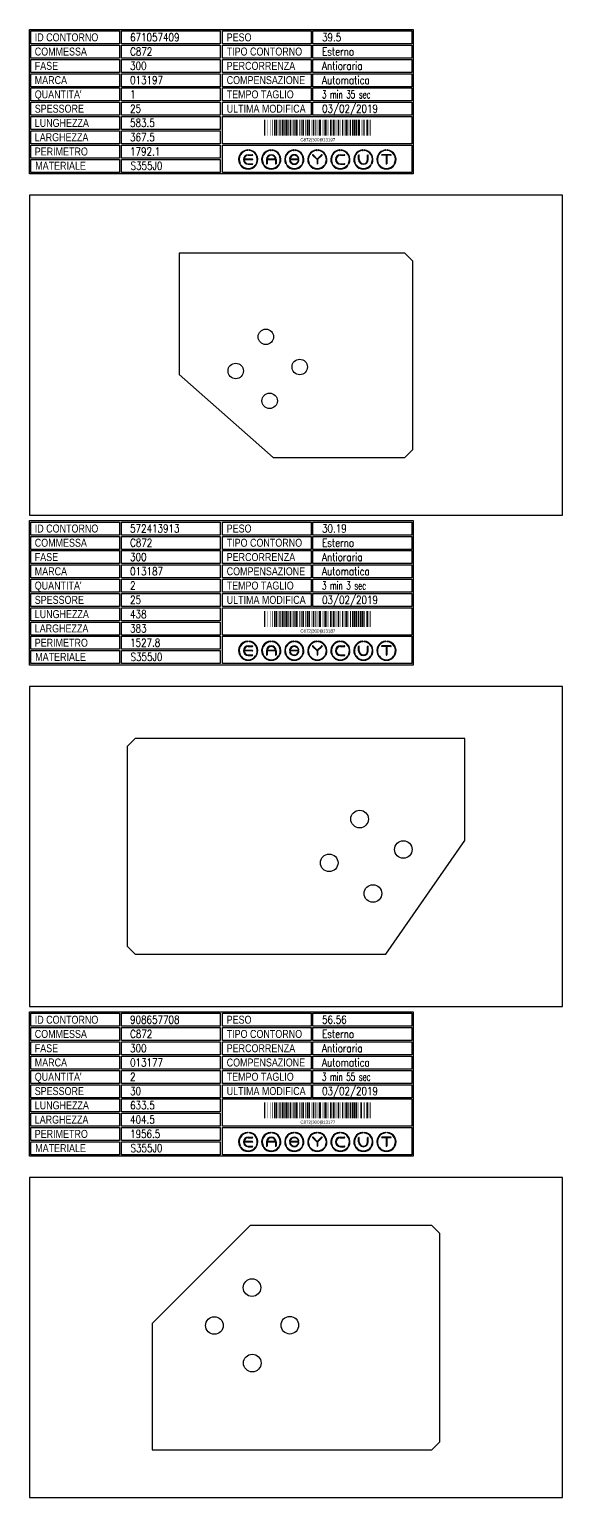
# Model space of a CAD drawing. Header units: millimetres. Extents: x 10000 to 53102, y 10000 to 35064.
# Drawn here: x 10000 to 11000, y 23412 to 26165 of the extents above; entities that cross this region are included whole.
import ezdxf
from ezdxf.enums import TextEntityAlignment as Align

# ---------------------------------------------------------------- set-up
doc = ezdxf.new("R2010")
doc.units = ezdxf.units.MM
doc.styles.add('EasyCutStyle', font='romans.shx', dxfattribs={"width": 0.8})
doc.styles.add('EasyCutStyle1', font='arial.ttf', dxfattribs={"width": 0.8})

# ---------------------------------------------------------------- blocks, each defined once
blk = doc.blocks.new('BlockShape01')
at = {"color": 253}
blk.add_lwpolyline([(0, 0), (720, 0), (720, -271), (0, -271)], close=True, dxfattribs=at)
at = {"color": 2}
for points in [[(3, -2.9), (169.3, -2.9), (169.3, -27.3), (3, -27.3)], [(3, -2.9), (169.3, -2.9), (169.3, -27.3), (3, -27.3)], [(361.9, -2.9), (528.3, -2.9), (528.3, -27.3), (361.9, -27.3)], [(3, -29.6), (169.3, -29.6), (169.3, -54), (3, -54)], [(361.9, -29.6), (528.3, -29.6), (528.3, -54), (361.9, -54)], [(3, -56.4), (169.3, -56.4), (169.3, -80.8), (3, -80.8)], [(361.9, -56.4), (528.3, -56.4), (528.3, -80.8), (361.9, -80.8)], [(3, -83.1), (169.3, -83.1), (169.3, -107.6), (3, -107.6)], [(3, -109.9), (169.3, -109.9), (169.3, -134.3), (3, -134.3)], [(361.9, -83.1), (528.3, -83.1), (528.3, -107.6), (361.9, -107.6)], [(361.9, -109.9), (528.3, -109.9), (528.3, -134.3), (361.9, -134.3)], [(3, -136.7), (169.3, -136.7), (169.3, -161.1), (3, -161.1)], [(361.9, -136.7), (528.3, -136.7), (528.3, -161.1), (361.9, -161.1)], [(3, -163.4), (169.3, -163.4), (169.3, -187.9), (3, -187.9)], [(3, -190.2), (169.3, -190.2), (169.3, -214.6), (3, -214.6)], [(3, -217), (169.3, -217), (169.3, -241.4), (3, -241.4)], [(3, -243.7), (169.3, -243.7), (169.3, -268.1), (3, -268.1)]]:
    blk.add_lwpolyline(points, close=True, dxfattribs=at)
at = {"color": 1}
for points in [[(172.7, -2.9), (358.1, -2.9), (358.1, -27.3), (172.7, -27.3)], [(531.6, -2.9), (717, -2.9), (717, -27.3), (531.6, -27.3)], [(172.7, -29.6), (358.1, -29.6), (358.1, -54), (172.7, -54)], [(531.6, -29.6), (717, -29.6), (717, -54), (531.6, -54)], [(172.7, -56.4), (358.1, -56.4), (358.1, -80.8), (172.7, -80.8)], [(531.6, -56.4), (717, -56.4), (717, -80.8), (531.6, -80.8)], [(172.7, -83.1), (358.1, -83.1), (358.1, -107.6), (172.7, -107.6)], [(172.7, -109.9), (358.1, -109.9), (358.1, -134.3), (172.7, -134.3)], [(531.6, -83.1), (717, -83.1), (717, -107.6), (531.6, -107.6)], [(531.6, -109.9), (717, -109.9), (717, -134.3), (531.6, -134.3)], [(172.7, -136.7), (358.1, -136.7), (358.1, -161.1), (172.7, -161.1)], [(531.6, -136.7), (717, -136.7), (717, -161.1), (531.6, -161.1)], [(172.7, -163.4), (358.1, -163.4), (358.1, -187.9), (172.7, -187.9)], [(361.9, -163.4), (717, -163.4), (717, -214.6), (361.9, -214.6)], [(172.7, -190.2), (358.1, -190.2), (358.1, -214.6), (172.7, -214.6)], [(172.7, -217), (358.1, -217), (358.1, -241.4), (172.7, -241.4)], [(361.9, -217), (717, -217), (717, -268.1), (361.9, -268.1)], [(172.7, -243.7), (358.1, -243.7), (358.1, -268.1), (172.7, -268.1)]]:
    blk.add_lwpolyline(points, close=True, dxfattribs=at)
at = {"color": 161, "style": 'EasyCutStyle1', "width": 0.8}
for s, p in [('ID CONTORNO', (10.1, -22.4)), ('PESO', (370, -22.4)), ('COMMESSA', (10.1, -49.1)), ('TIPO CONTORNO', (370, -49.1)), ('FASE', (10.1, -75.9)), ('PERCORRENZA', (370, -75.9)), ('MARCA', (10.1, -102.6)), ('COMPENSAZIONE', (370, -102.6)), ("QUANTITA'", (10.1, -129.4)), ('TEMPO TAGLIO', (370, -129.4)), ('SPESSORE', (10.1, -156.2)), ('ULTIMA MODIFICA', (370, -156.2)), ('LUNGHEZZA', (10.1, -182.9)), ('LARGHEZZA', (10.1, -209.7)), ('PERIMETRO', (10.1, -236.5)), ('MATERIALE', (11, -263.2))]:
    blk.add_text(s, height=15, dxfattribs=at).set_placement(p)
at = {"style": 'EasyCutStyle'}
for tag, p, width in [('IDSHAPE', (188.9, -22.4), 0.8), ('WEIGTHSHAPE', (548.8, -22.4), 0.8), ('ORDERSHAPE', (188.9, -49.1), 0.8), ('TYPESHAPE', (548.8, -49.1), 0.8), ('PHASESHAPE', (188.9, -75.9), 0.8), ('JOUSHAPE', (548.8, -75.9), 0.8), ('MKSHAPE', (188.9, -102.6), 0.8), ('COMPSHAPE', (548.8, -102.6), 0.8), ('QTASHAPE', (188.9, -129.4), 0.8), ('TIMECUTSHAPE', (548.8, -129.4), 0.65), ('TKSHAPE', (188.9, -156.2), 0.8), ('LASTMODIFYSHAPE', (548.8, -156.2), 0.8), ('LENGTHSHAPE', (188.9, -182.9), 0.8), ('HEIGHTSHAPE', (188.9, -209.7), 0.8), ('PERIMETERSHAPE', (188.9, -236.5), 0.8), ('MATSHAPE', (189.8, -263.2), 0.8)]:
    blk.add_attdef(tag, p, '', height=15, dxfattribs=dict(at, width=width))
blk = doc.blocks.new('Logo')
for color, points in [(140, [(-144.9, -7.2, -1), (-145.9, -7.6, -0.520567), (-131.2, 17.9, -1), (-131.1, 16.9, 0.520567)]), (256, [(-121.7, 0.5), (-137.5, 0.5, -0.394366), (-129.6, 7.9), (-121.7, 7.9, 1), (-121.7, 9), (-129.6, 9, 1), (-129.6, -9), (-121.7, -9, 1), (-121.7, -7.9), (-129.6, -7.9, -0.394366), (-137.5, -0.5), (-121.7, -0.5, 1)]), (140, [(-114.3, -7.2, 1), (-113.3, -7.6, 0.520567), (-128, 17.9, 0.916853), (-128.2, 16.9, 0.043377), (-128.1, 16.9, -0.520567)]), (140, [(-101.7, -7.2, -1), (-102.7, -7.6, -0.520567), (-88, 17.9, -1), (-87.9, 16.9, 0.520567)]), (140, [(-71.1, -7.2, 1), (-70.1, -7.6, 0.520567), (-84.8, 17.9, 1), (-84.9, 16.9, -0.520567)]), (140, [(-58.5, -7.2, -1), (-59.5, -7.6, -0.520567), (-44.8, 17.9, -1), (-44.7, 16.9, 0.520567)]), (256, [(-36.6, -0.5, -0.486114), (-35.5, -1.9, -0.776377), (-50.9, -2, 1), (-51.9, -2.3, 0.776377), (-34.5, -2.1, 0.486114), (-36.6, 0.5), (-49.8, 0.5, -0.486114), (-50.9, 1.9, -0.776377), (-35.5, 2, 1), (-34.5, 2.3, 0.776377), (-51.9, 2.1, 0.486114), (-49.8, -0.5)]), (140, [(-27.9, -7.2, 1), (-26.9, -7.6, 0.520567), (-41.6, 17.9, 1), (-41.7, 16.9, -0.520567)]), (140, [(-15.3, -7.2, -1), (-16.3, -7.6, -0.520567), (-1.6, 17.9, -1), (-1.5, 16.9, 0.520567)]), (256, [(0, 0.8), (-8.1, 8.8, 1), (-8.8, 8.1), (-0.5, -0.2), (-0.5, -7.9, 1), (0.5, -7.9), (0.5, -0.2), (8.8, 8.1, 1), (8.1, 8.8)]), (140, [(15.3, -7.2, 1), (16.3, -7.6, 0.520567), (1.6, 17.9, 1), (1.5, 16.9, -0.520567)]), (140, [(27.9, -7.2, -1), (26.9, -7.6, -0.520567), (41.6, 17.9, -1), (41.7, 16.9, 0.520567)]), (256, [(43.2, -9), (51.1, -9, 1), (51.1, -7.9), (43.2, -7.9, -1), (43.2, 7.9), (51.1, 7.9, 1), (51.1, 9), (43.2, 9, 1)]), (140, [(58.5, -7.2, 1), (59.5, -7.6, 0.520567), (44.8, 17.9, 1), (44.7, 16.9, -0.520567)]), (140, [(71.1, -7.2, -1), (70.1, -7.6, -0.520567), (84.8, 17.9, -1), (84.9, 16.9, 0.520567)]), (256, [(78.5, 0), (78.5, 7.9, 1), (77.4, 7.9), (77.4, 0, 1), (95.4, 0), (95.4, 7.9, 1), (94.3, 7.9), (94.3, 0, -1)]), (140, [(101.7, -7.2, 1), (102.7, -7.6, 0.520567), (88, 17.9, 1), (87.9, 16.9, -0.520567)]), (140, [(114.3, -7.2, -1), (113.3, -7.6, -0.520567), (128, 17.9, -1), (128.1, 16.9, 0.520567)]), (256, [(121.1, 9, 1), (121.1, 7.9), (129.1, 7.9), (129.1, -7.9, 1), (130.1, -7.9), (130.1, 7.9), (138.1, 7.9, 1), (138.1, 9)]), (140, [(144.9, -7.2, 1), (145.9, -7.6, 0.520567), (131.2, 17.9, 1), (131.1, 16.9, -0.520567)]), (140, [(-114.9, -10.3, 1), (-115.7, -9.7, -0.520567), (-143.5, -9.7, 1), (-144.3, -10.3, 0.520567)]), (140, [(-71.7, -10.3, 1), (-72.5, -9.7, -0.520567), (-100.3, -9.7, 1), (-101.1, -10.3, 0.520567)]), (140, [(-28.5, -10.3, 1), (-29.3, -9.7, -0.520567), (-57.1, -9.7, 1), (-57.9, -10.3, 0.520567)]), (140, [(14.7, -10.3, 1), (13.9, -9.7, -0.520567), (-13.9, -9.7, 1), (-14.7, -10.3, 0.520567)]), (140, [(57.9, -10.3, 1), (57.1, -9.7, -0.520567), (29.3, -9.7, 1), (28.5, -10.3, 0.520567)]), (140, [(101.1, -10.3, 1), (100.3, -9.7, -0.520567), (72.5, -9.7, 1), (71.7, -10.3, 0.520567)]), (140, [(144.3, -10.3, 1), (143.5, -9.7, -0.520567), (115.7, -9.7, 1), (114.9, -10.3, 0.520567)])]:
    blk.add_hatch(color=color).paths.add_polyline_path(points)
h = blk.add_hatch(color=256)
h.paths.add_polyline_path([(-78.5, -0.5), (-78.5, -7.9, 1), (-77.4, -7.9), (-77.4, 0, 1), (-95.4, 0), (-95.4, -7.9, 1), (-94.3, -7.9), (-94.3, -0.5)])
h.paths.add_polyline_path([(-94.3, 0.5, -0.933992), (-78.5, 0.5)], flags=16)
for p, q in [((-121.7, 0.5), (-137.5, 0.5)), ((-129.6, 9), (-121.7, 9)), ((-129.6, 7.9), (-121.7, 7.9)), ((-95.4, 0), (-95.4, -7.9)), ((-78.5, 0.5), (-94.3, 0.5)), ((-77.4, 0), (-77.4, -7.9)), ((-36.6, 0.5), (-49.8, 0.5)), ((-0.5, -0.2), (-8.8, 8.1)), ((0, 0.8), (-8.1, 8.8)), ((0, 0.8), (8.1, 8.8)), ((0.5, -0.2), (8.8, 8.1)), ((43.2, 9), (51.1, 9)), ((43.2, 7.9), (51.1, 7.9)), ((77.4, 0), (77.4, 7.9)), ((78.5, 0), (78.5, 7.9)), ((94.3, 0), (94.3, 7.9)), ((95.4, 0), (95.4, 7.9)), ((138.1, 9), (121.1, 9)), ((129.1, 7.9), (121.1, 7.9)), ((129.1, 7.9), (129.1, -7.9)), ((130.1, 7.9), (130.1, -7.9)), ((138.1, 7.9), (130.1, 7.9)), ((-121.7, -0.5), (-137.5, -0.5)), ((-129.6, -7.9), (-121.7, -7.9)), ((-129.6, -9), (-121.7, -9)), ((-94.3, -0.5), (-94.3, -7.9)), ((-78.5, -0.5), (-94.3, -0.5)), ((-78.5, -0.5), (-78.5, -7.9)), ((-36.6, -0.5), (-49.8, -0.5)), ((-0.5, -0.2), (-0.5, -7.9)), ((0.5, -0.2), (0.5, -7.9)), ((43.2, -7.9), (51.1, -7.9)), ((43.2, -9), (51.1, -9))]:
    blk.add_line(p, q)
at = {"color": 140}
for centre, radius, start, end in [((-129.6, 0), 18, 95, 205), ((-129.6, 0), 16.9, 95, 205), ((-131.1, 17.4), 0.54, 275, 95), ((-128.1, 17.4), 0.54, 85, 265), ((-129.6, 0), 16.9, 335, 85), ((-129.6, 0), 18, 335, 85), ((-86.4, 0), 18, 95, 205), ((-86.4, 0), 16.9, 95, 205), ((-87.9, 17.4), 0.54, 275, 95), ((-84.9, 17.4), 0.54, 85, 265), ((-86.4, 0), 16.9, 335, 85), ((-86.4, 0), 18, 335, 85), ((-43.2, 0), 18, 95, 205), ((-43.2, 0), 16.9, 95, 205), ((-44.7, 17.4), 0.54, 275, 95), ((-41.7, 17.4), 0.54, 85, 265), ((-43.2, 0), 16.9, 335, 85), ((-43.2, 0), 18, 335, 85), ((0, 0), 18, 95, 205), ((0, 0), 16.9, 95, 205), ((-1.5, 17.4), 0.54, 275, 95), ((1.5, 17.4), 0.54, 85, 265), ((0, 0), 16.9, 335, 85), ((0, 0), 18, 335, 85), ((43.2, 0), 18, 95, 205), ((43.2, 0), 16.9, 95, 205), ((41.7, 17.4), 0.54, 275, 95), ((44.7, 17.4), 0.54, 85, 265), ((43.2, 0), 16.9, 335, 85), ((43.2, 0), 18, 335, 85), ((86.4, 0), 18, 95, 205), ((86.4, 0), 16.9, 95, 205), ((84.9, 17.4), 0.54, 275, 95), ((87.9, 17.4), 0.54, 85, 265), ((86.4, 0), 16.9, 335, 85), ((86.4, 0), 18, 335, 85), ((129.6, 0), 18, 95, 205), ((129.6, 0), 16.9, 95, 205), ((128.1, 17.4), 0.54, 275, 95), ((131.1, 17.4), 0.54, 85, 265), ((129.6, 0), 16.9, 335, 85), ((129.6, 0), 18, 335, 85), ((-145.4, -7.4), 0.54, 205, 25), ((-143.9, -10), 0.54, 35, 215), ((-129.6, 0), 18, 215, 325), ((-129.6, 0), 16.9, 215, 325), ((-115.3, -10), 0.54, 325, 145), ((-113.8, -7.4), 0.54, 155, 335), ((-102.2, -7.4), 0.54, 205, 25), ((-100.7, -10), 0.54, 35, 215), ((-86.4, 0), 18, 215, 325), ((-86.4, 0), 16.9, 215, 325), ((-72.1, -10), 0.54, 325, 145), ((-70.6, -7.4), 0.54, 155, 335), ((-59, -7.4), 0.54, 205, 25), ((-57.5, -10), 0.54, 35, 215), ((-43.2, 0), 18, 215, 325), ((-43.2, 0), 16.9, 215, 325), ((-28.9, -10), 0.54, 325, 145), ((-27.4, -7.4), 0.54, 155, 335), ((-15.8, -7.4), 0.54, 205, 25), ((-14.3, -10), 0.54, 35, 215), ((0, 0), 18, 215, 325), ((0, 0), 16.9, 215, 325), ((14.3, -10), 0.54, 325, 145), ((15.8, -7.4), 0.54, 155, 335), ((27.4, -7.4), 0.54, 205, 25), ((28.9, -10), 0.54, 35, 215), ((43.2, 0), 18, 215, 325), ((43.2, 0), 16.9, 215, 325), ((57.5, -10), 0.54, 325, 145), ((59, -7.4), 0.54, 155, 335), ((70.6, -7.4), 0.54, 205, 25), ((72.1, -10), 0.54, 35, 215), ((86.4, 0), 18, 215, 325), ((86.4, 0), 16.9, 215, 325), ((100.7, -10), 0.54, 325, 145), ((102.2, -7.4), 0.54, 155, 335), ((113.8, -7.4), 0.54, 205, 25), ((115.3, -10), 0.54, 35, 215), ((129.6, 0), 18, 215, 325), ((129.6, 0), 16.9, 215, 325), ((143.9, -10), 0.54, 325, 145), ((145.4, -7.4), 0.54, 155, 335)]:
    blk.add_arc(centre, radius, start, end, dxfattribs=at)
for centre, radius, start, end in [((-129.6, 0), 9, 90, 270), ((-129.6, 0), 7.92, 90, 176.0904), ((-121.7, 8.5), 0.54, 270, 90), ((-121.7, 0), 0.54, 270, 90), ((-86.4, 0), 9, 0, 180), ((-86.4, 0), 7.92, 3.9096, 176.0904), ((-49.8, 1.6), 2.16, 166.2998, 270), ((-43.2, 0), 9, 15, 166.2998), ((-43.2, 0), 7.92, 15, 166.2998), ((-49.8, 1.6), 1.08, 166.2998, 270), ((-36.6, -1.6), 2.16, 346.2998, 90), ((-35, 2.2), 0.54, 195, 15), ((-8.5, 8.5), 0.54, 45, 225), ((8.5, 8.5), 0.54, 315, 135), ((43.2, 0), 9, 90, 270), ((43.2, 0), 7.92, 90, 270), ((51.1, 8.5), 0.54, 270, 90), ((77.9, 7.9), 0.54, 0, 180), ((86.4, 0), 9, 180, 0), ((86.4, 0), 7.92, 180, 0), ((94.9, 7.9), 0.54, 0, 180), ((121.1, 8.5), 0.54, 90, 270), ((138.1, 8.5), 0.54, 270, 90), ((-129.6, 0), 7.92, 183.9096, 270), ((-121.7, -8.5), 0.54, 270, 90), ((-94.9, -7.9), 0.54, 180, 0), ((-77.9, -7.9), 0.54, 180, 0), ((-51.4, -2.2), 0.54, 15, 195), ((-43.2, 0), 9, 195, 346.2998), ((-43.2, 0), 7.92, 195, 346.2998), ((-36.6, -1.6), 1.08, 346.2998, 90), ((0, -7.9), 0.54, 180, 0), ((51.1, -8.5), 0.54, 270, 90), ((129.6, -7.9), 0.54, 180, 0)]:
    blk.add_arc(centre, radius, start, end)
blk = doc.blocks.new('908657708_128', base_point=(356.75, -317.75))
at = {"linetype": 'Continuous'}
for points, const_width in [([(357.75, -317.75), (357.75, -287.75)], 2), ([(360.25, -317.75), (360.25, -287.75)], 1), ([(363.25, -317.75), (363.25, -287.75)], 1), ([(368.25, -317.75), (368.25, -287.75)], 1), ([(372.25, -317.75), (372.25, -287.75)], 1), ([(376.75, -317.75), (376.75, -287.75)], 2), ([(380.25, -317.75), (380.25, -287.75)], 3), ([(383.25, -317.75), (383.25, -287.75)], 1), ([(386.75, -317.75), (386.75, -287.75)], 2), ([(391.25, -317.75), (391.25, -287.75)], 3), ([(394.75, -317.75), (394.75, -287.75)], 2), ([(398.25, -317.75), (398.25, -287.75)], 3), ([(401.75, -317.75), (401.75, -287.75)], 2), ([(406.25, -317.75), (406.25, -287.75)], 3), ([(410.25, -317.75), (410.25, -287.75)], 1), ([(412.25, -317.75), (412.25, -287.75)], 1), ([(414.25, -317.75), (414.25, -287.75)], 1), ([(417.75, -317.75), (417.75, -287.75)], 4), ([(423.75, -317.75), (423.75, -287.75)], 2), ([(427.25, -317.75), (427.25, -287.75)], 1), ([(430.25, -317.75), (430.25, -287.75)], 3), ([(434.25, -317.75), (434.25, -287.75)], 1), ([(438.25, -317.75), (438.25, -287.75)], 3), ([(441.75, -317.75), (441.75, -287.75)], 2), ([(445.25, -317.75), (445.25, -287.75)], 1), ([(449.25, -317.75), (449.25, -287.75)], 3), ([(452.75, -317.75), (452.75, -287.75)], 2), ([(456.25, -317.75), (456.25, -287.75)], 1), ([(458.25, -317.75), (458.25, -287.75)], 1), ([(461.75, -317.75), (461.75, -287.75)], 4), ([(467.25, -317.75), (467.25, -287.75)], 1), ([(471.25, -317.75), (471.25, -287.75)], 3), ([(474.75, -317.75), (474.75, -287.75)], 2), ([(478.25, -317.75), (478.25, -287.75)], 1), ([(482.25, -317.75), (482.25, -287.75)], 3), ([(486.75, -317.75), (486.75, -287.75)], 2), ([(489.75, -317.75), (489.75, -287.75)], 2), ([(493.25, -317.75), (493.25, -287.75)], 1), ([(496.25, -317.75), (496.25, -287.75)], 3), ([(500.25, -317.75), (500.25, -287.75)], 1), ([(504.25, -317.75), (504.25, -287.75)], 3), ([(508.75, -317.75), (508.75, -287.75)], 2), ([(512.25, -317.75), (512.25, -287.75)], 3), ([(515.75, -317.75), (515.75, -287.75)], 2), ([(519.25, -317.75), (519.25, -287.75)], 3), ([(523.25, -317.75), (523.25, -287.75)], 3), ([(526.75, -317.75), (526.75, -287.75)], 2), ([(530.25, -317.75), (530.25, -287.75)], 3), ([(533.25, -317.75), (533.25, -287.75)], 1), ([(537.25, -317.75), (537.25, -287.75)], 1), ([(539.75, -317.75), (539.75, -287.75)], 2), ([(544.75, -317.75), (544.75, -287.75)], 2), ([(550.25, -317.75), (550.25, -287.75)], 3), ([(553.25, -317.75), (553.25, -287.75)], 1), ([(555.75, -317.75), (555.75, -287.75)], 2)]:
    blk.add_lwpolyline(points, dxfattribs=dict(at, const_width=const_width))
blk.add_text('C872|300|013177', height=6).set_placement((457.75, -328.25), align=Align.CENTER)
blk = doc.blocks.new('572413913_128', base_point=(259, -328.5))
at = {"linetype": 'Continuous'}
for points, const_width in [([(260, -328.5), (260, -298.5)], 2), ([(262.5, -328.5), (262.5, -298.5)], 1), ([(265.5, -328.5), (265.5, -298.5)], 1), ([(270.5, -328.5), (270.5, -298.5)], 1), ([(274.5, -328.5), (274.5, -298.5)], 1), ([(279, -328.5), (279, -298.5)], 2), ([(282.5, -328.5), (282.5, -298.5)], 3), ([(285.5, -328.5), (285.5, -298.5)], 1), ([(289, -328.5), (289, -298.5)], 2), ([(293.5, -328.5), (293.5, -298.5)], 3), ([(297, -328.5), (297, -298.5)], 2), ([(300.5, -328.5), (300.5, -298.5)], 3), ([(304, -328.5), (304, -298.5)], 2), ([(308.5, -328.5), (308.5, -298.5)], 3), ([(312.5, -328.5), (312.5, -298.5)], 1), ([(314.5, -328.5), (314.5, -298.5)], 1), ([(316.5, -328.5), (316.5, -298.5)], 1), ([(320, -328.5), (320, -298.5)], 4), ([(326, -328.5), (326, -298.5)], 2), ([(329.5, -328.5), (329.5, -298.5)], 1), ([(332.5, -328.5), (332.5, -298.5)], 3), ([(336.5, -328.5), (336.5, -298.5)], 1), ([(340.5, -328.5), (340.5, -298.5)], 3), ([(344, -328.5), (344, -298.5)], 2), ([(347.5, -328.5), (347.5, -298.5)], 1), ([(351.5, -328.5), (351.5, -298.5)], 3), ([(355, -328.5), (355, -298.5)], 2), ([(358.5, -328.5), (358.5, -298.5)], 1), ([(360.5, -328.5), (360.5, -298.5)], 1), ([(364, -328.5), (364, -298.5)], 4), ([(369.5, -328.5), (369.5, -298.5)], 1), ([(373.5, -328.5), (373.5, -298.5)], 3), ([(377, -328.5), (377, -298.5)], 2), ([(380.5, -328.5), (380.5, -298.5)], 1), ([(384.5, -328.5), (384.5, -298.5)], 3), ([(389, -328.5), (389, -298.5)], 2), ([(392, -328.5), (392, -298.5)], 2), ([(395.5, -328.5), (395.5, -298.5)], 1), ([(398.5, -328.5), (398.5, -298.5)], 3), ([(402.5, -328.5), (402.5, -298.5)], 1), ([(406.5, -328.5), (406.5, -298.5)], 3), ([(411, -328.5), (411, -298.5)], 2), ([(414.5, -328.5), (414.5, -298.5)], 3), ([(417.5, -328.5), (417.5, -298.5)], 1), ([(421, -328.5), (421, -298.5)], 2), ([(425.5, -328.5), (425.5, -298.5)], 3), ([(429, -328.5), (429, -298.5)], 2), ([(432.5, -328.5), (432.5, -298.5)], 3), ([(436.5, -328.5), (436.5, -298.5)], 3), ([(440.5, -328.5), (440.5, -298.5)], 3), ([(444, -328.5), (444, -298.5)], 2), ([(447, -328.5), (447, -298.5)], 2), ([(452.5, -328.5), (452.5, -298.5)], 3), ([(455.5, -328.5), (455.5, -298.5)], 1), ([(458, -328.5), (458, -298.5)], 2)]:
    blk.add_lwpolyline(points, dxfattribs=dict(at, const_width=const_width))
blk.add_text('C872|300|013187', height=6).set_placement((360, -339), align=Align.CENTER)
blk = doc.blocks.new('671057409_128', base_point=(331.75, -336.25))
at = {"linetype": 'Continuous'}
for points, const_width in [([(332.75, -336.25), (332.75, -306.25)], 2), ([(335.25, -336.25), (335.25, -306.25)], 1), ([(338.25, -336.25), (338.25, -306.25)], 1), ([(343.25, -336.25), (343.25, -306.25)], 1), ([(347.25, -336.25), (347.25, -306.25)], 1), ([(351.75, -336.25), (351.75, -306.25)], 2), ([(355.25, -336.25), (355.25, -306.25)], 3), ([(358.25, -336.25), (358.25, -306.25)], 1), ([(361.75, -336.25), (361.75, -306.25)], 2), ([(366.25, -336.25), (366.25, -306.25)], 3), ([(369.75, -336.25), (369.75, -306.25)], 2), ([(373.25, -336.25), (373.25, -306.25)], 3), ([(376.75, -336.25), (376.75, -306.25)], 2), ([(381.25, -336.25), (381.25, -306.25)], 3), ([(385.25, -336.25), (385.25, -306.25)], 1), ([(387.25, -336.25), (387.25, -306.25)], 1), ([(389.25, -336.25), (389.25, -306.25)], 1), ([(392.75, -336.25), (392.75, -306.25)], 4), ([(398.75, -336.25), (398.75, -306.25)], 2), ([(402.25, -336.25), (402.25, -306.25)], 1), ([(405.25, -336.25), (405.25, -306.25)], 3), ([(409.25, -336.25), (409.25, -306.25)], 1), ([(413.25, -336.25), (413.25, -306.25)], 3), ([(416.75, -336.25), (416.75, -306.25)], 2), ([(420.25, -336.25), (420.25, -306.25)], 1), ([(424.25, -336.25), (424.25, -306.25)], 3), ([(427.75, -336.25), (427.75, -306.25)], 2), ([(431.25, -336.25), (431.25, -306.25)], 1), ([(433.25, -336.25), (433.25, -306.25)], 1), ([(436.75, -336.25), (436.75, -306.25)], 4), ([(442.25, -336.25), (442.25, -306.25)], 1), ([(446.25, -336.25), (446.25, -306.25)], 3), ([(449.75, -336.25), (449.75, -306.25)], 2), ([(453.25, -336.25), (453.25, -306.25)], 1), ([(457.25, -336.25), (457.25, -306.25)], 3), ([(461.75, -336.25), (461.75, -306.25)], 2), ([(464.75, -336.25), (464.75, -306.25)], 2), ([(468.25, -336.25), (468.25, -306.25)], 1), ([(471.25, -336.25), (471.25, -306.25)], 3), ([(475.25, -336.25), (475.25, -306.25)], 1), ([(479.25, -336.25), (479.25, -306.25)], 3), ([(483.75, -336.25), (483.75, -306.25)], 2), ([(487.25, -336.25), (487.25, -306.25)], 3), ([(491.25, -336.25), (491.25, -306.25)], 1), ([(493.75, -336.25), (493.75, -306.25)], 2), ([(498.25, -336.25), (498.25, -306.25)], 3), ([(501.75, -336.25), (501.75, -306.25)], 2), ([(505.25, -336.25), (505.25, -306.25)], 3), ([(509.75, -336.25), (509.75, -306.25)], 4), ([(515.25, -336.25), (515.25, -306.25)], 1), ([(517.25, -336.25), (517.25, -306.25)], 1), ([(519.75, -336.25), (519.75, -306.25)], 2), ([(525.25, -336.25), (525.25, -306.25)], 3), ([(528.25, -336.25), (528.25, -306.25)], 1), ([(530.75, -336.25), (530.75, -306.25)], 2)]:
    blk.add_lwpolyline(points, dxfattribs=dict(at, const_width=const_width))
blk.add_text('C872|300|013197', height=6).set_placement((432.75, -346.75), align=Align.CENTER)

msp = doc.modelspace()

# ---------------------------------------------------------------- linework, layer by layer
for p, q in [((11000, 25854), (10000, 25854)), ((10000, 25854), (10000, 25254)), ((11000, 25254), (11000, 25854)), ((10000, 25254), (11000, 25254)), ((11000, 24933), (10000, 24933)), ((10000, 24933), (10000, 24333)), ((11000, 24333), (11000, 24933)), ((10000, 24333), (11000, 24333)), ((11000, 24012), (10000, 24012)), ((10000, 24012), (10000, 23412)), ((11000, 23412), (11000, 24012)), ((10000, 23412), (11000, 23412))]:
    msp.add_line(p, q)
at = {"color": 2}
for points in [[(10457, 25362.5), (10704, 25362.5), (10719, 25377.5), (10719, 25730.5), (10704, 25745.5), (10281, 25745.5), (10281, 25518)], [(10198.3, 24430.8), (10668.3, 24430.8), (10816.8, 24644.3), (10816.8, 24835.3), (10198.3, 24835.3), (10183.3, 24820.3), (10183.3, 24445.8)], [(10230.5, 23501.8), (10754.5, 23501.8), (10769.5, 23516.8), (10769.5, 23907.3), (10754.5, 23922.3), (10414, 23922.3), (10230.5, 23738.3)]]:
    msp.add_lwpolyline(points, close=True, dxfattribs=at)
at = {"color": 4}
for centre, radius in [((10443.5, 25588.5), 14.5), ((10387, 25524.5), 14.5), ((10507, 25532), 14.5), ((10450.5, 25468.5), 14.5), ((10619.3, 24684.3), 16.5), ((10701.3, 24627.3), 16.5), ((10562.3, 24602.3), 16.5), ((10644.3, 24544.8), 16.5), ((10417.5, 23805.8), 16.5), ((10347, 23734.8), 16.5), ((10488.5, 23735.3), 16.5), ((10418, 23664.3), 16.5)]:
    msp.add_circle(centre, radius, dxfattribs=at)

# ---------------------------------------------------------------- block references
for p, values in [((10000, 26165), {'IDSHAPE': '671057409', 'ORDERSHAPE': 'C872', 'PHASESHAPE': '300', 'MKSHAPE': '013197', 'TKSHAPE': '25', 'LENGTHSHAPE': '583.5', 'HEIGHTSHAPE': '367.5', 'MATSHAPE': 'S355J0', 'LASTMODIFYSHAPE': '03/02/2019', 'PERIMETERSHAPE': '1792.1', 'WEIGTHSHAPE': '39.5', 'TYPESHAPE': 'Esterno', 'JOUSHAPE': 'Antioraria', 'COMPSHAPE': 'Automatica', 'TIMECUTSHAPE': '3 min 35 sec', 'QTASHAPE': '1'}), ((10000, 25244), {'IDSHAPE': '572413913', 'ORDERSHAPE': 'C872', 'PHASESHAPE': '300', 'MKSHAPE': '013187', 'TKSHAPE': '25', 'LENGTHSHAPE': '438', 'HEIGHTSHAPE': '383', 'MATSHAPE': 'S355J0', 'LASTMODIFYSHAPE': '03/02/2019', 'PERIMETERSHAPE': '1527.8', 'WEIGTHSHAPE': '30.19', 'TYPESHAPE': 'Esterno', 'JOUSHAPE': 'Antioraria', 'COMPSHAPE': 'Automatica', 'TIMECUTSHAPE': '3 min 3 sec', 'QTASHAPE': '2'}), ((10000, 24323), {'IDSHAPE': '908657708', 'ORDERSHAPE': 'C872', 'PHASESHAPE': '300', 'MKSHAPE': '013177', 'TKSHAPE': '30', 'LENGTHSHAPE': '633.5', 'HEIGHTSHAPE': '404.5', 'MATSHAPE': 'S355J0', 'LASTMODIFYSHAPE': '03/02/2019', 'PERIMETERSHAPE': '1956.5', 'WEIGTHSHAPE': '56.56', 'TYPESHAPE': 'Esterno', 'JOUSHAPE': 'Antioraria', 'COMPSHAPE': 'Automatica', 'TIMECUTSHAPE': '3 min 55 sec', 'QTASHAPE': '2'})]:
    msp.add_blockref('BlockShape01', p).add_auto_attribs(values)
for name, p in [('671057409_128', (10440, 25965.5)), ('Logo', (10540, 25921)), ('572413913_128', (10440, 25044.5)), ('Logo', (10540, 25000)), ('908657708_128', (10440, 24123.5)), ('Logo', (10540, 24079))]:
    msp.add_blockref(name, p)

doc.saveas('drawing.dxf')
